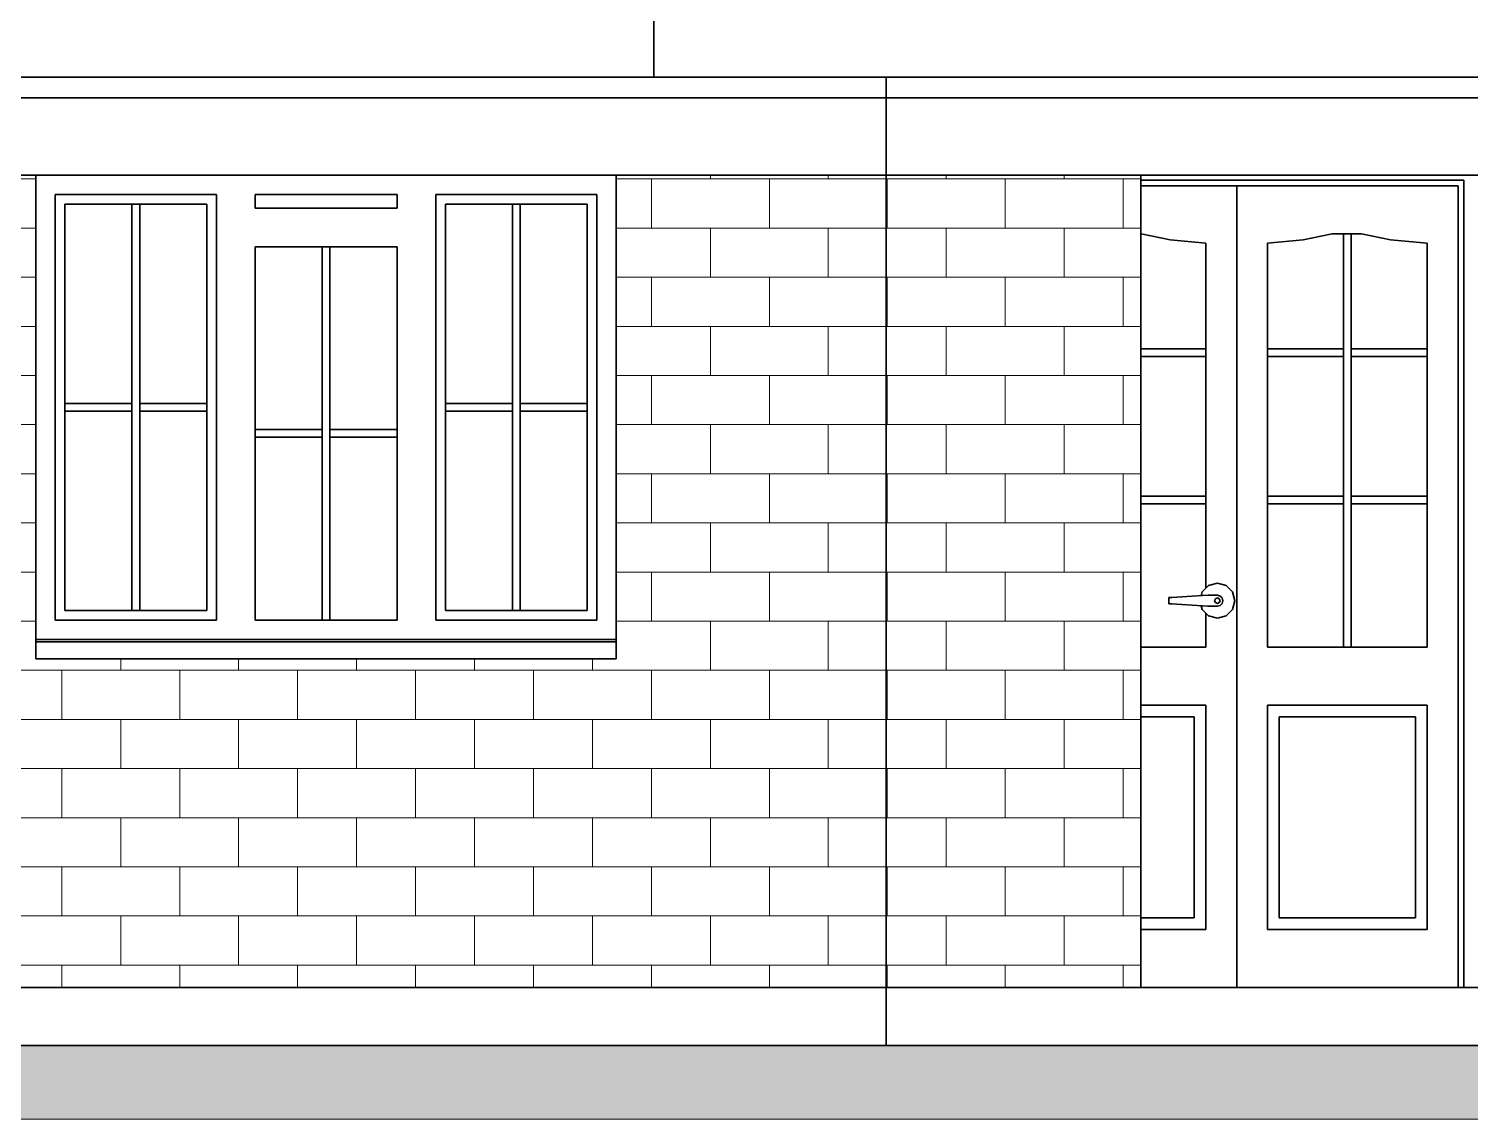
# Model space of a CAD drawing. Header units: millimetres. Extents: x 102766 to 172228, y -127504 to -81044.
# Drawn here: x 105985 to 109711, y -103395 to -100577 of the extents above; entities that cross this region are included whole.
import ezdxf

# ---------------------------------------------------------------- set-up
doc = ezdxf.new("R2010")
doc.units = ezdxf.units.MM
doc.header["$MEASUREMENT"] = 0
doc.layers.add('2D Drafting - General_Pen_No__105', color=7, linetype='Continuous', lineweight=13, true_color=0xcae6ff)
doc.layers.add('2D Drafting - General_Pen_No__82', color=7, linetype='Continuous', lineweight=20, true_color=0xaaaaaa)
doc.layers.add('Shell - Roof_Pen_No__21', color=7, linetype='Continuous', lineweight=35)
doc.layers.add('Structural - Bearing_Pen_No__21', color=7, linetype='Continuous', lineweight=35)
pattern_1 = [(0, (0, 0), (0, 127), []), (90, (0, 0), (-304.8, 0), [127, -127]), (90, (152.4, 127), (-304.8, 0), [127, -127])]

msp = doc.modelspace()

# ---------------------------------------------------------------- hatches: boundary and pattern name
at = {"layer": '2D Drafting - General_Pen_No__82', "linetype": 'Continuous'}
h = msp.add_hatch(dxfattribs=at)
h.set_pattern_fill('Shingle', color=256, style=0, pattern_type=2)
h.set_pattern_definition(pattern_1)
h.paths.add_polyline_path([(108201, -103054.9), (108201, -100954.9), (107503.7, -100954.9), (107503.7, -101004.9), (107503.7, -102104.9), (107503.7, -102154.9), (107503.7, -102161.2), (107503.7, -102204.9), (106003.7, -102204.9), (106003.7, -102161.2), (106003.7, -102154.9), (106003.7, -102104.9), (106003.7, -101004.9), (106003.7, -100954.9), (105251.4, -100954.9), (105251.4, -103054.9)])
h = msp.add_hatch(dxfattribs=at)
h.set_pattern_fill('Shingle', color=256, style=0, pattern_type=2)
h.set_pattern_definition(pattern_1)
h.paths.add_polyline_path([(108201, -100954.9), (108201, -103054.9), (108859.7, -103054.9), (108859.7, -100954.9)])
msp.add_hatch(color=256, dxfattribs=at).paths.add_polyline_path([(104382.7, -103204.9), (119833.1, -103204.9), (119833.1, -103395), (104382.7, -103395)])

# ---------------------------------------------------------------- linework, layer by layer
at = {"layer": '2D Drafting - General_Pen_No__105', "linetype": 'Continuous', "flags": 128}
for points in [[(108201, -103054.9), (108201, -100954.9), (107503.7, -100954.9), (107503.7, -101004.9), (107503.7, -102104.9), (107503.7, -102154.9), (107503.7, -102161.2), (107503.7, -102204.9), (106003.7, -102204.9), (106003.7, -102161.2), (106003.7, -102154.9), (106003.7, -102104.9), (106003.7, -101004.9), (106003.7, -100954.9), (105251.4, -100954.9), (105251.4, -103054.9)], [(108201, -100954.9), (108201, -103054.9), (108859.7, -103054.9), (108859.7, -100954.9)], [(104382.7, -103204.9), (119833.1, -103204.9), (119833.1, -103395), (104382.7, -103395)]]:
    msp.add_lwpolyline(points, close=True, dxfattribs=at)
at = {"layer": 'Shell - Roof_Pen_No__21', "linetype": 'Continuous'}
for p, q in [((107601, -100472.1), (107601, -100701.3)), ((107601, -100701.3), (104651.4, -100701.3)), ((113300.6, -100701.3), (107601, -100701.3))]:
    msp.add_line(p, q, dxfattribs=at)
at = {"layer": 'Structural - Bearing_Pen_No__21', "linetype": 'Continuous'}
for p, q in [((108201, -100701.3), (108201, -103054.9)), ((119251.6, -100754.9), (105251.2, -100754.9)), ((119251.8, -100954.9), (105251.4, -100954.9)), ((106003.7, -100954.9), (106003.7, -101004.9)), ((107503.7, -101004.9), (107503.7, -100954.9)), ((108859.7, -100954.9), (108859.7, -103054.9)), ((112193.3, -100954.9), (108859.7, -100954.9)), ((109694.3, -100967.9), (108859.7, -100967.9)), ((109679.3, -100982.9), (108859.7, -100982.9)), ((109107.3, -101131), (109107.3, -100982.9)), ((109679.3, -100994.9), (109679.3, -100982.9)), ((109694.3, -103054.9), (109694.3, -100967.9)), ((106003.7, -101004.9), (106003.7, -102104.9)), ((106053.7, -102104.9), (106053.7, -101004.9)), ((106053.7, -101004.9), (106470.3, -101004.9)), ((106078.7, -101029.9), (106078.7, -102079.9)), ((106445.3, -101029.9), (106078.7, -101029.9)), ((106252, -101544.9), (106252, -101029.9)), ((106272, -101029.9), (106272, -101544.9)), ((106445.3, -102079.9), (106445.3, -101029.9)), ((106470.3, -101004.9), (106470.3, -102104.9)), ((106570.3, -101039.9), (106570.3, -101004.9)), ((106570.3, -101004.9), (106937, -101004.9)), ((106937, -101004.9), (106937, -101039.9)), ((107037, -102104.9), (107037, -101004.9)), ((107037, -101004.9), (107453.7, -101004.9)), ((107062, -101029.9), (107062, -102079.9)), ((107428.7, -101029.9), (107062, -101029.9)), ((107235.3, -101544.9), (107235.3, -101029.9)), ((107255.3, -101029.9), (107255.3, -101544.9)), ((107428.7, -102079.9), (107428.7, -101029.9)), ((107453.7, -101004.9), (107453.7, -102104.9)), ((107503.7, -102104.9), (107503.7, -101004.9)), ((109679.3, -103054.9), (109679.3, -100994.9)), ((106937, -101039.9), (106570.3, -101039.9)), ((106570.3, -102104.9), (106570.3, -101139.9)), ((106570.3, -101139.9), (106937, -101139.9)), ((106743.7, -101612.4), (106743.7, -101139.9)), ((106763.7, -101139.9), (106763.7, -101612.4)), ((106937, -101139.9), (106937, -102104.9)), ((108859.7, -101106.8), (108860.8, -101106.8)), ((108860.8, -101106.8), (108935.6, -101122.5)), ((108935.6, -101122.5), (109027.3, -101131)), ((109027.3, -101131), (109027.3, -102022.8)), ((109107.3, -102904.9), (109107.3, -101131)), ((109279, -101122.5), (109187.3, -101131)), ((109187.3, -101131), (109187.3, -102174.9)), ((109353.8, -101106.8), (109279, -101122.5)), ((109430.2, -101106.6), (109353.8, -101106.8)), ((109383.3, -102174.9), (109383.3, -101106.7)), ((109403.3, -101106.7), (109403.3, -102174.9)), ((109505.2, -101121.8), (109430.2, -101106.6)), ((109599.3, -101130.7), (109505.2, -101121.8)), ((109599.3, -101130.7), (109599.3, -101131)), ((109599.3, -102174.9), (109599.3, -101131)), ((109667.3, -101131), (109667.3, -101131)), ((109027.3, -101403.6), (108859.7, -101403.6)), ((108859.7, -101423.6), (109027.3, -101423.6)), ((109187.3, -101403.6), (109383.3, -101403.6)), ((109383.3, -101423.6), (109187.3, -101423.6)), ((109403.3, -101403.6), (109599.3, -101403.6)), ((109599.3, -101423.6), (109403.3, -101423.6)), ((106078.7, -101544.9), (106252, -101544.9)), ((106252, -101544.9), (106252, -101564.9)), ((106272, -101564.9), (106272, -101544.9)), ((106272, -101544.9), (106445.3, -101544.9)), ((107062, -101544.9), (107235.3, -101544.9)), ((107235.3, -101544.9), (107235.3, -101564.9)), ((107255.3, -101564.9), (107255.3, -101544.9)), ((107255.3, -101544.9), (107428.7, -101544.9)), ((106252, -101564.9), (106078.7, -101564.9)), ((106252, -102079.9), (106252, -101564.9)), ((106272, -101564.9), (106272, -102079.9)), ((106445.3, -101564.9), (106272, -101564.9)), ((107235.3, -101564.9), (107062, -101564.9)), ((107235.3, -102079.9), (107235.3, -101564.9)), ((107255.3, -101564.9), (107255.3, -102079.9)), ((107428.7, -101564.9), (107255.3, -101564.9)), ((106570.3, -101612.4), (106743.7, -101612.4)), ((106743.7, -101612.4), (106743.7, -101632.4)), ((106763.7, -101632.4), (106763.7, -101612.4)), ((106763.7, -101612.4), (106937, -101612.4)), ((106743.7, -101632.4), (106570.3, -101632.4)), ((106743.7, -102104.9), (106743.7, -101632.4)), ((106763.7, -101632.4), (106763.7, -102104.9)), ((106937, -101632.4), (106763.7, -101632.4)), ((109027.3, -101784.3), (108859.7, -101784.3)), ((108859.7, -101804.3), (109027.3, -101804.3)), ((109187.3, -101784.3), (109383.3, -101784.3)), ((109383.3, -101804.3), (109187.3, -101804.3)), ((109403.3, -101784.3), (109599.3, -101784.3)), ((109599.3, -101804.3), (109403.3, -101804.3)), ((109015.3, -102041.9), (109017.9, -102032.2)), ((109017.9, -102032.2), (109034.5, -102015.5)), ((109034.5, -102015.5), (109057.3, -102009.4)), ((109057.3, -102009.4), (109080, -102015.5)), ((109080, -102015.5), (109096.7, -102032.2)), ((109096.7, -102032.2), (109102.8, -102054.9)), ((108939.9, -102046.4), (108931.8, -102046.9)), ((108931.8, -102046.9), (108931.8, -102062.9)), ((108931.8, -102062.9), (108939.9, -102063.4)), ((108965.8, -102044.8), (108939.9, -102046.4)), ((108939.9, -102063.4), (108965.8, -102065)), ((108992.2, -102043.3), (108965.8, -102044.8)), ((108965.8, -102065), (108992.2, -102066.6)), ((109018.9, -102041.7), (108992.2, -102043.3)), ((108992.2, -102066.6), (109018.9, -102068.1)), ((109017.9, -102077.7), (109015.3, -102067.9)), ((109032.3, -102040.9), (109018.9, -102041.7)), ((109018.9, -102068.1), (109032.3, -102068.9)), ((109057.3, -102040.9), (109032.3, -102040.9)), ((109032.3, -102068.9), (109057.3, -102068.9)), ((109050.3, -102054.9), (109052.3, -102050)), ((109052.3, -102059.9), (109050.3, -102054.9)), ((109052.3, -102050), (109057.3, -102047.9)), ((109057.3, -102061.9), (109052.3, -102059.9)), ((109064.3, -102042.8), (109057.3, -102040.9)), ((109057.3, -102047.9), (109062.2, -102050)), ((109062.2, -102059.9), (109057.3, -102061.9)), ((109057.3, -102068.9), (109064.3, -102067)), ((109062.2, -102050), (109064.3, -102054.9)), ((109064.3, -102054.9), (109062.2, -102059.9)), ((109069.4, -102047.9), (109064.3, -102042.8)), ((109064.3, -102067), (109069.4, -102061.9)), ((109071.3, -102054.9), (109069.4, -102047.9)), ((109069.4, -102061.9), (109071.3, -102054.9)), ((109102.8, -102054.9), (109096.7, -102077.7)), ((106003.7, -102104.9), (106003.7, -102154.9)), ((106470.3, -102104.9), (106053.7, -102104.9)), ((106078.7, -102079.9), (106445.3, -102079.9)), ((106937, -102104.9), (106570.3, -102104.9)), ((107453.7, -102104.9), (107037, -102104.9)), ((107062, -102079.9), (107428.7, -102079.9)), ((107503.7, -102154.9), (107503.7, -102104.9)), ((109034.5, -102094.3), (109017.9, -102077.7)), ((109027.3, -102087.1), (109027.3, -102174.9)), ((109057.3, -102100.4), (109034.5, -102094.3)), ((109080, -102094.3), (109057.3, -102100.4)), ((109096.7, -102077.7), (109080, -102094.3)), ((106003.7, -102161.2), (106003.7, -102154.9)), ((106003.7, -102154.9), (107503.7, -102154.9)), ((107503.7, -102161.2), (106003.7, -102161.2)), ((106003.7, -102204.9), (106003.7, -102161.2)), ((107503.7, -102154.9), (107503.7, -102161.2)), ((107503.7, -102204.9), (107503.7, -102161.2)), ((109027.3, -102174.9), (108859.7, -102174.9)), ((109187.3, -102174.9), (109599.3, -102174.9)), ((107503.7, -102204.9), (106003.7, -102204.9)), ((108859.7, -102324.9), (109027.3, -102324.9)), ((109027.3, -102324.9), (109027.3, -102904.9)), ((109187.3, -102324.9), (109187.3, -102904.9)), ((109599.3, -102324.9), (109187.3, -102324.9)), ((109599.3, -102904.9), (109599.3, -102324.9)), ((108997.3, -102354.9), (108859.7, -102354.9)), ((108997.3, -102874.9), (108997.3, -102354.9)), ((109217.3, -102874.9), (109217.3, -102354.9)), ((109217.3, -102354.9), (109569.3, -102354.9)), ((109569.3, -102354.9), (109569.3, -102874.9)), ((108859.7, -102874.9), (108997.3, -102874.9)), ((109569.3, -102874.9), (109217.3, -102874.9)), ((109027.3, -102904.9), (108859.7, -102904.9)), ((109107.3, -103054.9), (109107.3, -102904.9)), ((109187.3, -102904.9), (109599.3, -102904.9)), ((105251.4, -103054.9), (108201, -103054.9)), ((108859.7, -103054.9), (108201, -103054.9)), ((108201, -103204.9), (108201, -103054.9)), ((108859.7, -103054.9), (112193.3, -103054.9)), ((105251.4, -103204.9), (108201, -103204.9)), ((108201, -103204.9), (112700.6, -103204.9))]:
    msp.add_line(p, q, dxfattribs=at)

doc.saveas('drawing.dxf')
